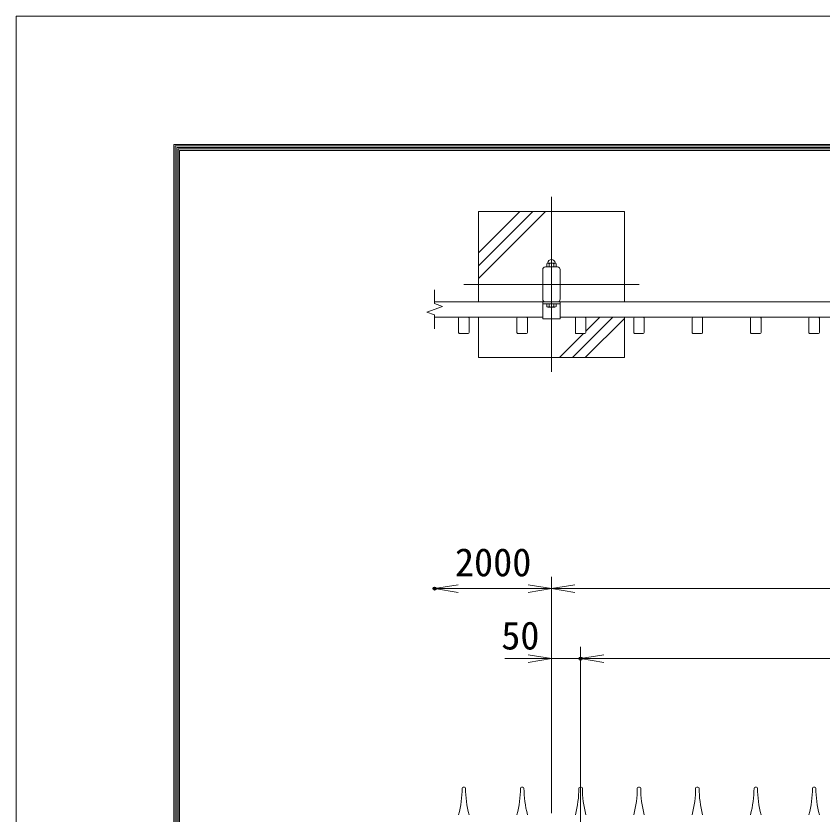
# Model space of a CAD drawing. Units: millimetres, scale not verified. Extents: x -4200 to 4200, y -2970 to 2970.
# Drawn here: x -4200 to -2818, y 1601 to 2970 of the extents above; entities that cross this region are included whole.
import ezdxf
from ezdxf.enums import TextEntityAlignment as Align

# ---------------------------------------------------------------- set-up
doc = ezdxf.new("R2010")
doc.units = ezdxf.units.MM
doc.header["$LTSCALE"] = 10
doc.header["$PDMODE"] = 32
doc.header["$PDSIZE"] = 5
doc.linetypes.add('USER1', pattern=[50.8, 31.75, -6.35, 6.35, -6.35])
for name, color, linetype, lineweight in [('0-0_D-STR1', 1, 'Continuous', 18), ('0-1_D-BMK', 2, 'USER1', 13), ('0-3_D-STR4', 7, 'Continuous', 18), ('0-4_D-DCR-HCH', 7, 'Continuous', 13), ('0-5_D-STR3', 3, 'Continuous', 13), ('0-6_D-STR-DIM', 7, 'Continuous', 13), ('0-7_0', 7, 'Continuous', 18), ('0-B_D-TTL', 7, 'Continuous', 18)]:
    doc.layers.add(name, color=color, linetype=linetype, lineweight=lineweight)
doc.layers.add('0-8_Defpoints', color=253, linetype='Continuous')
doc.styles.add('ＭＳ ゴシック', font='')
doc.styles.get('ＭＳ ゴシック').set_extended_font_data('MS Gothic')

# ---------------------------------------------------------------- blocks, each defined once
blk = doc.blocks.new('_Open')
at = {"layer": '0-7_0'}
blk.add_line((-10, 1.667), (0, 0), dxfattribs=at)
blk.add_lwpolyline([(-10, -1.667), (0, 0), (-10, 0)], dxfattribs=at)

msp = doc.modelspace()

# ---------------------------------------------------------------- linework, layer by layer
at = {"layer": '0-0_D-STR1'}
for p, q in [((-3298.25, 2535.58), (-3298.25, 2484.78)), ((-3272.85, 2540.18), (-3293.65, 2540.18)), ((-3268.25, 2484.78), (-3268.25, 2535.58)), ((-1083.25, 2480.18), (-3483.25, 2480.18)), ((-3298.25, 2450.98), (-3298.25, 2480.18)), ((-3268.25, 2476.98), (-3298.25, 2476.98)), ((-3293.65, 2480.18), (-3272.85, 2480.18)), ((-3268.25, 2450.98), (-3268.25, 2480.18)), ((-3298.25, 2454.18), (-3483.25, 2454.18)), ((-3442.25, 2452.48), (-3442.25, 2427.88)), ((-3424.25, 2452.48), (-3424.25, 2427.88)), ((-3342.25, 2452.48), (-3342.25, 2427.88)), ((-3324.25, 2452.48), (-3324.25, 2427.88)), ((-3268.25, 2450.98), (-3298.25, 2450.98)), ((-1298.25, 2454.18), (-3268.25, 2454.18)), ((-3242.25, 2452.48), (-3242.25, 2427.88)), ((-3224.25, 2452.48), (-3224.25, 2427.88)), ((-3142.25, 2452.48), (-3142.25, 2427.88)), ((-3124.25, 2452.48), (-3124.25, 2427.88)), ((-3042.25, 2452.48), (-3042.25, 2427.88)), ((-3024.25, 2452.48), (-3024.25, 2427.88)), ((-2942.25, 2452.48), (-2942.25, 2427.88)), ((-2924.25, 2452.48), (-2924.25, 2427.88)), ((-2842.25, 2452.48), (-2842.25, 2427.88)), ((-2824.25, 2452.48), (-2824.25, 2427.88)), ((-3440.55, 2426.18), (-3425.95, 2426.18)), ((-3340.55, 2426.18), (-3325.95, 2426.18)), ((-3240.55, 2426.18), (-3225.95, 2426.18)), ((-3140.55, 2426.18), (-3125.95, 2426.18)), ((-3040.55, 2426.18), (-3025.95, 2426.18)), ((-2940.55, 2426.18), (-2925.95, 2426.18)), ((-2840.55, 2426.18), (-2825.95, 2426.18)), ((-3432.26, 1648.92), (-3434.24, 1648.92)), ((-3332.26, 1648.92), (-3334.24, 1648.92)), ((-3232.26, 1648.92), (-3234.24, 1648.92)), ((-3132.26, 1648.92), (-3134.24, 1648.92)), ((-3032.26, 1648.92), (-3034.24, 1648.92)), ((-2932.26, 1648.92), (-2934.24, 1648.92)), ((-2832.26, 1648.92), (-2834.24, 1648.92))]:
    msp.add_line(p, q, dxfattribs=at)
for centre, radius, start, end in [((-3293.65, 2535.58), 4.6, 90, 180), ((-3272.85, 2535.58), 4.6, 0, 90), ((-3293.65, 2484.78), 4.6, 180, 270), ((-3272.85, 2484.78), 4.6, 270, 0), ((-3440.55, 2452.48), 1.7, 90, 180), ((-3425.95, 2452.48), 1.7, 359.99941, 90), ((-3340.55, 2452.48), 1.7, 90, 180), ((-3325.95, 2452.48), 1.7, 359.99941, 90), ((-3240.55, 2452.48), 1.7, 90, 180), ((-3225.95, 2452.48), 1.7, 359.99941, 90), ((-3140.55, 2452.48), 1.7, 90, 180), ((-3125.95, 2452.48), 1.7, 359.99941, 90), ((-3040.55, 2452.48), 1.7, 90, 180), ((-3025.95, 2452.48), 1.7, 359.99941, 90), ((-2940.55, 2452.48), 1.7, 90, 180), ((-2925.95, 2452.48), 1.7, 359.99941, 90), ((-2840.55, 2452.48), 1.7, 90, 180), ((-2825.95, 2452.48), 1.7, 359.99941, 90), ((-3440.55, 2427.88), 1.7, 179.99942, 270), ((-3425.95, 2427.88), 1.7, 270, 359.99941), ((-3340.55, 2427.88), 1.7, 179.99942, 270), ((-3325.95, 2427.88), 1.7, 270, 359.99941), ((-3240.55, 2427.88), 1.7, 179.99942, 270), ((-3225.95, 2427.88), 1.7, 270, 359.99941), ((-3140.55, 2427.88), 1.7, 179.99942, 270), ((-3125.95, 2427.88), 1.7, 270, 359.99941), ((-3040.55, 2427.88), 1.7, 179.99942, 270), ((-3025.95, 2427.88), 1.7, 270, 359.99941), ((-2940.55, 2427.88), 1.7, 179.99942, 270), ((-2925.95, 2427.88), 1.7, 270, 359.99941), ((-2840.55, 2427.88), 1.7, 179.99942, 270), ((-2825.95, 2427.88), 1.7, 270, 359.99941), ((-3613.94, 1647.09), 177.69, 345.03689, 359.94714), ((-3434.24, 1646.92), 2, 90, 179.94746), ((-3432.26, 1646.92), 2, 0.05246, 90), ((-3252.57, 1647.09), 177.69, 180.05492, 194.96518), ((-3513.94, 1647.09), 177.69, 345.03689, 359.94714), ((-3334.24, 1646.92), 2, 90, 179.94746), ((-3332.26, 1646.92), 2, 0.05246, 90), ((-3152.57, 1647.09), 177.69, 180.05492, 194.96518), ((-3413.94, 1647.09), 177.69, 345.03689, 359.94714), ((-3234.24, 1646.92), 2, 90, 179.94746), ((-3232.26, 1646.92), 2, 0.05246, 90), ((-3052.57, 1647.09), 177.69, 180.05492, 194.96518), ((-3313.94, 1647.09), 177.69, 345.03689, 359.94714), ((-3134.24, 1646.92), 2, 90, 179.94746), ((-3132.26, 1646.92), 2, 0.05246, 90), ((-2952.57, 1647.09), 177.69, 180.05492, 194.96518), ((-3213.94, 1647.09), 177.69, 345.03689, 359.94714), ((-3034.24, 1646.92), 2, 90, 179.94746), ((-3032.26, 1646.92), 2, 0.05246, 90), ((-2852.57, 1647.09), 177.69, 180.05492, 194.96518), ((-3113.94, 1647.09), 177.69, 345.03689, 359.94714), ((-2934.24, 1646.92), 2, 90, 179.94746), ((-2932.26, 1646.92), 2, 0.05246, 90), ((-2752.57, 1647.09), 177.69, 180.05492, 194.96518), ((-3013.94, 1647.09), 177.69, 345.03689, 359.94714), ((-2834.24, 1646.92), 2, 90, 179.94746), ((-2832.26, 1646.92), 2, 0.05246, 90), ((-2652.57, 1647.09), 177.69, 180.05492, 194.96518)]:
    msp.add_arc(centre, radius, start, end, dxfattribs=at)
at = {"layer": '0-1_D-BMK'}
for p, q in [((-3283.25, 2660.18), (-3283.25, 2360.18)), ((-3433.25, 2510.18), (-3133.25, 2510.18))]:
    msp.add_line(p, q, dxfattribs=at)
at = {"layer": '0-3_D-STR4'}
for p, q in [((-3158.25, 2480.18), (-3158.25, 2635.18)), ((-3408.25, 2454.18), (-3408.25, 2385.18))]:
    msp.add_line(p, q, dxfattribs=at)
for points in [[(-3158.25, 2635.18), (-3408.25, 2635.18), (-3408.25, 2480.18)], [(-3408.25, 2385.18), (-3158.25, 2385.18), (-3158.25, 2454.18)]]:
    msp.add_lwpolyline(points, dxfattribs=at)
at = {"layer": '0-4_D-DCR-HCH'}
for p, q in [((-3408.25, 2520.18), (-3293.25, 2635.18)), ((-3408.25, 2542.28), (-3315.35, 2635.18)), ((-3408.25, 2564.38), (-3337.45, 2635.18)), ((-3178.28, 2454.18), (-3247.28, 2385.18)), ((-3158.25, 2452.11), (-3225.18, 2385.18)), ((-3200.38, 2454.18), (-3224.25, 2430.31)), ((-3228.38, 2426.18), (-3269.38, 2385.18))]:
    msp.add_line(p, q, dxfattribs=at)
at = {"layer": '0-5_D-STR3'}
for p, q in [((-3291.29, 2541.18), (-3291.29, 2545.68)), ((-3289.42, 2546.68), (-3277.08, 2546.68)), ((-3289.42, 2546.68), (-3277.08, 2546.68)), ((-3287.24, 2545.68), (-3287.24, 2541.18)), ((-3279.14, 2545.68), (-3279.14, 2541.18)), ((-3275.09, 2541.18), (-3275.09, 2545.68)), ((-3289.42, 2540.18), (-3277.08, 2540.18)), ((-3289.42, 2540.18), (-3277.08, 2540.18)), ((-3291.35, 2476.98), (-3275.15, 2476.98)), ((-3291.35, 2472.48), (-3291.35, 2476.98)), ((-3287.3, 2472.48), (-3287.3, 2476.98)), ((-3279.2, 2472.48), (-3279.2, 2476.98)), ((-3275.15, 2472.48), (-3275.15, 2476.98)), ((-3289.49, 2471.48), (-3277.14, 2471.48))]:
    msp.add_line(p, q, dxfattribs=at)
for centre, radius, start, end in [((-3289.27, 2544.15), 2.54, 37.21089, 142.78911), ((-3290.14, 2547.06), 0.5, 279.83916, 352.83194), ((-3283.19, 2546.18), 6.5, 7.16806, 172.83194), ((-3283.19, 2537.98), 8.7, 62.26063, 117.73937), ((-3277.12, 2544.13), 2.55, 37.42505, 142.57495), ((-3276.25, 2547.06), 0.5, 187.16806, 253.42019), ((-3289.27, 2542.72), 2.54, 217.21089, 322.78911), ((-3283.19, 2548.89), 8.7, 242.26063, 297.73937), ((-3277.12, 2542.73), 2.55, 217.42505, 322.57495), ((-3289.33, 2474.02), 2.54, 217.21089, 322.78911), ((-3283.25, 2480.19), 8.7, 242.26063, 297.73937), ((-3277.18, 2474.03), 2.55, 217.42505, 322.57495)]:
    msp.add_arc(centre, radius, start, end, dxfattribs=at)
at = {"layer": '0-6_D-STR-DIM'}
for p, q in [((-3483.25, 2501.11), (-3483.25, 2477.3)), ((-3470.04, 2472.49), (-3483.25, 2477.3)), ((-3496.47, 2462.87), (-3470.04, 2472.49)), ((-3483.25, 2458.06), (-3496.47, 2462.87)), ((-3483.25, 2458.06), (-3483.25, 2434.26)), ((-3283.25, 1603.92), (-3283.25, 2008.92)), ((-3283.25, 1603.92), (-3283.25, 2008.92)), ((-3283.25, 1988.92), (-3483.25, 1988.92)), ((-3283.25, 1988.92), (-1283.25, 1988.92)), ((-3283.25, 1603.92), (-3283.25, 1888.92)), ((-3233.25, 1588.92), (-3233.25, 1888.92)), ((-3233.25, 1608.92), (-3233.25, 1888.92)), ((-3323.25, 1868.92), (-3363.25, 1868.92)), ((-3283.25, 1868.92), (-3233.25, 1868.92)), ((-3233.25, 1868.92), (-1333.25, 1868.92)), ((-3193.25, 1868.92), (-3153.25, 1868.92))]:
    msp.add_line(p, q, dxfattribs=at)
at = {"layer": '0-8_Defpoints'}
for p in [(-3483.25, 1988.92), (-3233.25, 1868.92)]:
    msp.add_point(p, dxfattribs=at)
at = {"layer": '0-B_D-TTL'}
for points in [[(-4200.12, -2970), (4199.88, -2970), (4199.88, 2970), (-4200.12, 2970)], [(-3930.12, 2750), (3929.88, 2750), (3929.88, -2750), (-3930.12, -2750)], [(-3927.62, 2747.5), (3927.38, 2747.5), (3927.38, -2747.5), (-3927.62, -2747.5)], [(-3925.12, 2745), (3924.88, 2745), (3924.88, -2745), (-3925.12, -2745)], [(-3922.62, 2742.5), (3922.38, 2742.5), (3922.38, -2742.5), (-3922.62, -2742.5)], [(-3920.12, 2740), (3919.88, 2740), (3919.88, -2740), (-3920.12, -2740)]]:
    msp.add_lwpolyline(points, close=True, dxfattribs=at)

# ---------------------------------------------------------------- block references
at = {"layer": '0-6_D-STR-DIM', "xscale": 4, "yscale": 4, "rotation": 180}
for p in [(-3483.25, 1988.92), (-3283.25, 1988.92), (-3233.25, 1868.92), (-3233.25, 1868.92)]:
    msp.add_blockref('_Open', p, dxfattribs=at)
at = {"layer": '0-6_D-STR-DIM', "xscale": 4, "yscale": 4}
for p in [(-3283.25, 1988.92), (-3283.25, 1868.92)]:
    msp.add_blockref('_Open', p, dxfattribs=at)

# ---------------------------------------------------------------- texts
at = {"layer": '0-6_D-STR-DIM', "style": 'ＭＳ ゴシック'}
for s, p in [('2000', (-3448.52, 1995.66)), ('50', (-3369.22, 1870.16))]:
    msp.add_text(s, height=48.09, dxfattribs=at).set_placement(p, align=Align.BOTTOM_LEFT)

doc.saveas('drawing.dxf')
